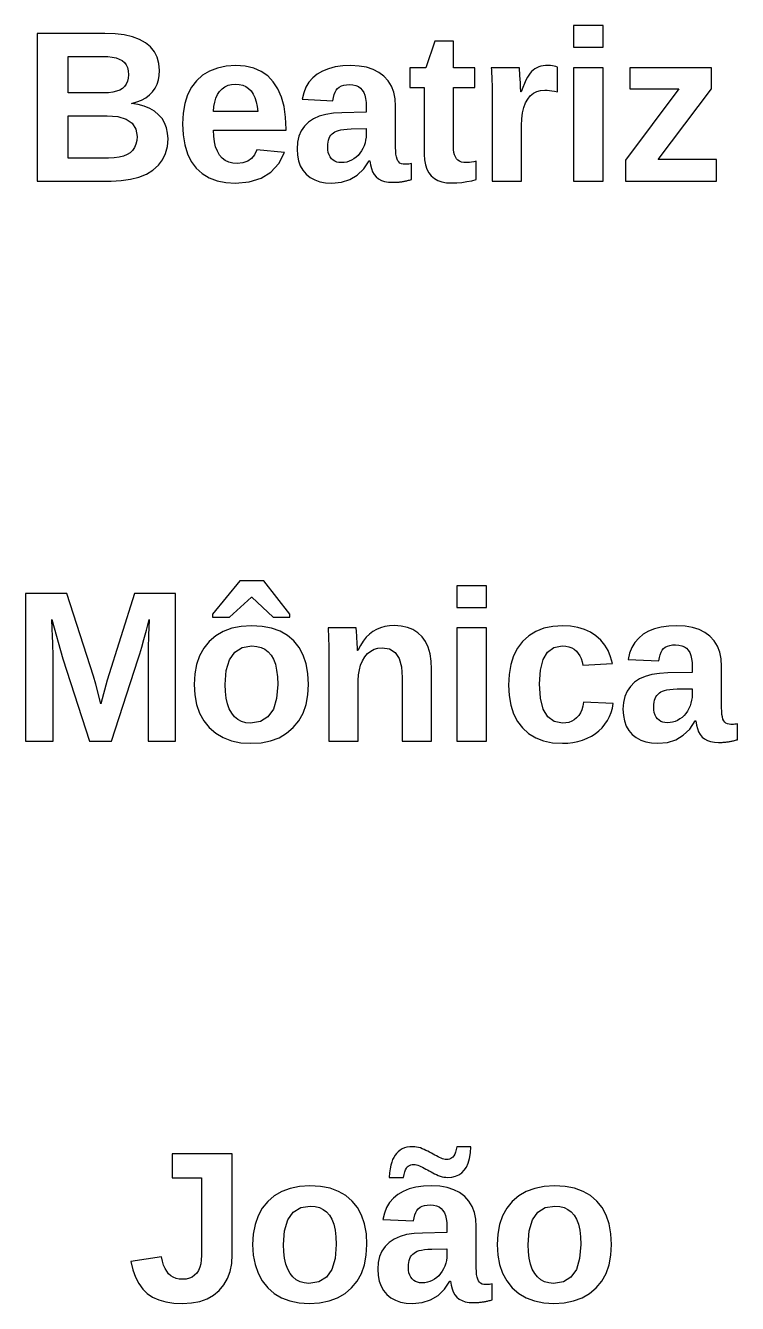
# Model space of a CAD drawing. Header units: metres. Extents: x 18 to 589, y 31 to 387.
# Drawn here: x 100.1 to 136.9, y 117.6 to 183.7 of the extents above; entities that cross this region are included whole.
import ezdxf

# ---------------------------------------------------------------- set-up
doc = ezdxf.new("R2010")
doc.units = ezdxf.units.M

msp = doc.modelspace()

# ---------------------------------------------------------------- linework, layer by layer
for p, q in [((104.152, 183.322), (100.653, 183.322)), ((100.653, 183.322), (100.653, 175.678)), ((104.684, 183.302), (104.152, 183.322)), ((105.162, 183.244), (104.684, 183.302)), ((129.951, 183.729), (128.426, 183.729)), ((128.426, 183.729), (128.426, 182.606)), ((129.951, 182.606), (129.951, 183.729)), ((105.586, 183.147), (105.162, 183.244)), ((105.955, 183.011), (105.586, 183.147)), ((106.27, 182.836), (105.955, 183.011)), ((106.529, 182.623), (106.27, 182.836)), ((106.73, 182.374), (106.529, 182.623)), ((121.247, 182.926), (120.769, 181.548)), ((122.202, 182.926), (121.247, 182.926)), ((122.202, 181.548), (122.202, 182.926)), ((128.426, 182.606), (129.951, 182.606)), ((102.253, 180.24), (102.253, 182.134)), ((102.253, 182.134), (104.076, 182.134)), ((104.076, 182.134), (104.321, 182.125)), ((104.321, 182.125), (104.541, 182.099)), ((104.541, 182.099), (104.736, 182.056)), ((104.736, 182.056), (104.906, 181.995)), ((104.906, 181.995), (105.049, 181.917)), ((106.874, 182.087), (106.73, 182.374)), ((106.96, 181.763), (106.874, 182.087)), ((105.049, 181.917), (105.168, 181.818)), ((105.168, 181.818), (105.26, 181.695)), ((105.26, 181.695), (105.325, 181.549)), ((105.325, 181.549), (105.365, 181.379)), ((105.365, 181.379), (105.378, 181.184)), ((106.989, 181.401), (106.96, 181.763)), ((106.975, 181.149), (106.989, 181.401)), ((109.574, 181.375), (109.214, 181.156)), ((109.983, 181.531), (109.574, 181.375)), ((110.441, 181.625), (109.983, 181.531)), ((110.946, 181.656), (110.441, 181.625)), ((111.428, 181.623), (110.946, 181.656)), ((111.862, 181.522), (111.428, 181.623)), ((112.248, 181.355), (111.862, 181.522)), ((112.587, 181.12), (112.248, 181.355)), ((115.429, 181.373), (115.155, 181.214)), ((115.739, 181.497), (115.429, 181.373)), ((116.087, 181.586), (115.739, 181.497)), ((116.472, 181.639), (116.087, 181.586)), ((116.894, 181.656), (116.472, 181.639)), ((117.318, 181.634), (116.894, 181.656)), ((117.702, 181.569), (117.318, 181.634)), ((118.045, 181.459), (117.702, 181.569)), ((118.347, 181.306), (118.045, 181.459)), ((118.608, 181.108), (118.347, 181.306)), ((120.769, 181.548), (119.95, 181.548)), ((119.95, 181.548), (119.95, 180.517)), ((123.314, 181.548), (122.202, 181.548)), ((123.314, 180.517), (123.314, 181.548)), ((125.614, 181.548), (124.16, 181.548)), ((124.16, 181.548), (124.167, 181.445)), ((124.167, 181.445), (124.173, 181.336)), ((124.173, 181.336), (124.179, 181.222)), ((125.621, 181.493), (125.614, 181.548)), ((125.629, 181.406), (125.621, 181.493)), ((125.638, 181.287), (125.629, 181.406)), ((125.647, 181.136), (125.638, 181.287)), ((126.252, 181.346), (126.175, 181.261)), ((126.334, 181.421), (126.252, 181.346)), ((126.422, 181.486), (126.334, 181.421)), ((126.515, 181.54), (126.422, 181.486)), ((126.615, 181.584), (126.515, 181.54)), ((126.725, 181.618), (126.615, 181.584)), ((126.844, 181.642), (126.725, 181.618)), ((126.973, 181.657), (126.844, 181.642)), ((127.112, 181.662), (126.973, 181.657)), ((127.224, 181.658), (127.112, 181.662)), ((127.328, 181.649), (127.224, 181.658)), ((127.422, 181.632), (127.328, 181.649)), ((127.507, 181.61), (127.422, 181.632)), ((127.583, 181.58), (127.507, 181.61)), ((127.583, 180.306), (127.583, 181.58)), ((129.951, 181.548), (128.426, 181.548)), ((128.426, 181.548), (128.426, 175.678)), ((129.951, 175.678), (129.951, 181.548)), ((135.553, 181.548), (131.333, 181.548)), ((131.333, 181.548), (131.333, 180.447)), ((135.553, 180.457), (135.553, 181.548)), ((105.267, 180.703), (105.182, 180.58)), ((105.329, 180.845), (105.267, 180.703)), ((105.365, 181.005), (105.329, 180.845)), ((105.378, 181.184), (105.365, 181.005)), ((106.758, 180.49), (106.859, 180.693)), ((106.859, 180.693), (106.931, 180.913)), ((106.931, 180.913), (106.975, 181.149)), ((108.901, 180.875), (108.641, 180.536)), ((109.214, 181.156), (108.901, 180.875)), ((110.369, 180.561), (110.534, 180.636)), ((110.534, 180.636), (110.719, 180.681)), ((110.719, 180.681), (110.924, 180.696)), ((110.924, 180.696), (111.118, 180.682)), ((111.118, 180.682), (111.295, 180.639)), ((111.295, 180.639), (111.456, 180.568)), ((112.877, 180.818), (112.587, 181.12)), ((113.118, 180.452), (112.877, 180.818)), ((114.724, 180.794), (114.567, 180.534)), ((114.92, 181.021), (114.724, 180.794)), ((115.155, 181.214), (114.92, 181.021)), ((116.402, 180.6), (116.526, 180.638)), ((116.526, 180.638), (116.669, 180.661)), ((116.669, 180.661), (116.829, 180.669)), ((116.829, 180.669), (117.001, 180.658)), ((117.001, 180.658), (117.153, 180.624)), ((117.153, 180.624), (117.284, 180.568)), ((118.825, 180.871), (118.608, 181.108)), ((118.994, 180.596), (118.825, 180.871)), ((124.179, 181.222), (124.185, 181.102)), ((124.185, 181.102), (124.19, 180.976)), ((124.19, 180.976), (124.195, 180.84)), ((124.195, 180.84), (124.199, 180.692)), ((124.199, 180.692), (124.202, 180.531)), ((125.658, 180.954), (125.647, 181.136)), ((125.667, 180.769), (125.658, 180.954)), ((125.675, 180.61), (125.667, 180.769)), ((125.877, 180.731), (125.793, 180.527)), ((125.956, 180.905), (125.877, 180.731)), ((126.031, 181.05), (125.956, 180.905)), ((126.102, 181.165), (126.031, 181.05)), ((126.175, 181.261), (126.102, 181.165)), ((104.087, 180.24), (102.253, 180.24)), ((104.343, 180.25), (104.087, 180.24)), ((104.57, 180.278), (104.343, 180.25)), ((104.767, 180.325), (104.57, 180.278)), ((104.934, 180.391), (104.767, 180.325)), ((105.071, 180.476), (104.934, 180.391)), ((105.182, 180.58), (105.071, 180.476)), ((106.06, 179.87), (106.279, 179.991)), ((106.279, 179.991), (106.469, 180.135)), ((106.469, 180.135), (106.628, 180.303)), ((106.628, 180.303), (106.758, 180.49)), ((108.439, 180.143), (108.295, 179.696)), ((108.641, 180.536), (108.439, 180.143)), ((109.847, 179.765), (109.909, 179.975)), ((109.909, 179.975), (109.992, 180.16)), ((109.992, 180.16), (110.097, 180.322)), ((110.097, 180.322), (110.223, 180.457)), ((110.223, 180.457), (110.369, 180.561)), ((111.456, 180.568), (111.6, 180.469)), ((111.6, 180.469), (111.727, 180.341)), ((111.727, 180.341), (111.836, 180.184)), ((111.836, 180.184), (111.925, 180)), ((111.925, 180), (111.994, 179.786)), ((113.305, 180.023), (113.118, 180.452)), ((113.438, 179.532), (113.305, 180.023)), ((114.45, 180.241), (114.371, 179.915)), ((114.567, 180.534), (114.45, 180.241)), ((115.961, 179.839), (115.986, 180.007)), ((115.986, 180.007), (116.024, 180.154)), ((116.024, 180.154), (116.073, 180.282)), ((116.073, 180.282), (116.134, 180.389)), ((116.134, 180.389), (116.208, 180.476)), ((116.208, 180.476), (116.296, 180.546)), ((116.296, 180.546), (116.402, 180.6)), ((117.284, 180.568), (117.395, 180.49)), ((117.395, 180.49), (117.485, 180.39)), ((117.485, 180.39), (117.558, 180.266)), ((117.558, 180.266), (117.614, 180.119)), ((117.614, 180.119), (117.654, 179.948)), ((119.114, 180.285), (118.994, 180.596)), ((119.186, 179.937), (119.114, 180.285)), ((119.95, 180.517), (120.693, 180.517)), ((120.693, 180.517), (120.693, 177.056)), ((122.202, 177.468), (122.202, 180.517)), ((122.202, 180.517), (123.314, 180.517)), ((124.202, 180.531), (124.203, 180.357)), ((124.203, 180.357), (124.204, 180.17)), ((124.204, 180.17), (124.204, 175.678)), ((125.68, 180.478), (125.675, 180.61)), ((125.684, 180.373), (125.68, 180.478)), ((125.685, 180.295), (125.684, 180.373)), ((125.706, 180.295), (125.685, 180.295)), ((125.793, 180.527), (125.706, 180.295)), ((126.046, 179.926), (126.183, 180.092)), ((126.183, 180.092), (126.34, 180.221)), ((126.34, 180.221), (126.517, 180.313)), ((126.517, 180.313), (126.715, 180.368)), ((126.715, 180.368), (126.932, 180.387)), ((126.932, 180.387), (127.049, 180.384)), ((127.049, 180.384), (127.172, 180.374)), ((127.172, 180.374), (127.302, 180.358)), ((127.302, 180.358), (127.439, 180.335)), ((127.439, 180.335), (127.583, 180.306)), ((133.871, 180.447), (131.11, 176.758)), ((131.333, 180.447), (133.871, 180.447)), ((132.808, 176.79), (135.553, 180.457)), ((105.53, 179.698), (105.81, 179.772)), ((105.883, 179.64), (105.53, 179.698)), ((105.81, 179.772), (106.06, 179.87)), ((106.201, 179.553), (105.883, 179.64)), ((106.484, 179.436), (106.201, 179.553)), ((106.731, 179.29), (106.484, 179.436)), ((108.295, 179.696), (108.208, 179.195)), ((109.791, 179.275), (109.808, 179.532)), ((109.808, 179.532), (109.847, 179.765)), ((111.994, 179.786), (112.042, 179.545)), ((112.042, 179.545), (112.069, 179.275)), ((113.518, 178.979), (113.438, 179.532)), ((114.371, 179.915), (115.961, 179.839)), ((117.654, 179.948), (117.678, 179.753)), ((117.678, 179.753), (117.686, 179.535)), ((117.686, 179.535), (117.686, 179.237)), ((119.21, 179.551), (119.186, 179.937)), ((119.21, 177.414), (119.21, 179.551)), ((125.779, 179.212), (125.842, 179.486)), ((125.842, 179.486), (125.931, 179.723)), ((125.931, 179.723), (126.046, 179.926)), ((102.253, 176.866), (102.253, 179.058)), ((102.253, 179.058), (104.282, 179.058)), ((104.282, 179.058), (104.837, 179.015)), ((104.837, 179.015), (105.268, 178.886)), ((105.268, 178.886), (105.576, 178.671)), ((105.576, 178.671), (105.761, 178.37)), ((106.943, 179.115), (106.731, 179.29)), ((107.118, 178.913), (106.943, 179.115)), ((107.254, 178.686), (107.118, 178.913)), ((107.351, 178.435), (107.254, 178.686)), ((108.208, 179.195), (108.179, 178.64)), ((108.179, 178.64), (108.208, 178.068)), ((112.069, 179.275), (109.791, 179.275)), ((113.545, 178.363), (113.518, 178.979)), ((114.699, 178.727), (114.486, 178.518)), ((114.958, 178.899), (114.699, 178.727)), ((115.26, 179.034), (114.958, 178.899)), ((115.605, 179.132), (115.26, 179.034)), ((115.992, 179.192), (115.605, 179.132)), ((116.422, 179.215), (115.992, 179.192)), ((117.686, 179.237), (116.422, 179.215)), ((125.728, 178.559), (125.741, 178.903)), ((125.741, 178.903), (125.779, 179.212)), ((105.761, 178.37), (105.823, 177.984)), ((105.823, 177.984), (105.808, 177.771)), ((107.409, 178.159), (107.351, 178.435)), ((107.428, 177.859), (107.409, 178.159)), ((108.208, 178.068), (108.293, 177.553)), ((109.792, 177.994), (109.78, 178.32)), ((109.78, 178.32), (113.545, 178.32)), ((109.831, 177.702), (109.792, 177.994)), ((113.545, 178.32), (113.545, 178.363)), ((114.201, 177.998), (114.129, 177.685)), ((114.319, 178.275), (114.201, 177.998)), ((114.486, 178.518), (114.319, 178.275)), ((115.77, 177.895), (115.812, 177.978)), ((115.812, 177.978), (115.863, 178.052)), ((115.863, 178.052), (115.922, 178.118)), ((115.922, 178.118), (115.99, 178.176)), ((115.99, 178.176), (116.066, 178.226)), ((116.066, 178.226), (116.151, 178.268)), ((116.151, 178.268), (116.252, 178.303)), ((116.252, 178.303), (116.378, 178.333)), ((116.378, 178.333), (116.529, 178.356)), ((116.529, 178.356), (116.704, 178.373)), ((116.704, 178.373), (116.905, 178.385)), ((116.905, 178.385), (117.686, 178.396)), ((117.686, 178.098), (117.679, 177.945)), ((117.686, 178.396), (117.686, 178.098)), ((125.728, 175.678), (125.728, 178.559)), ((105.695, 177.414), (105.595, 177.268)), ((105.766, 177.581), (105.695, 177.414)), ((105.808, 177.771), (105.766, 177.581)), ((107.303, 177.101), (107.397, 177.461)), ((107.397, 177.461), (107.428, 177.859)), ((108.293, 177.553), (108.435, 177.096)), ((109.894, 177.443), (109.831, 177.702)), ((109.983, 177.218), (109.894, 177.443)), ((114.129, 177.685), (114.105, 177.338)), ((114.105, 177.338), (114.125, 177.017)), ((115.695, 177.457), (115.7, 177.582)), ((115.703, 177.299), (115.695, 177.457)), ((115.7, 177.582), (115.714, 177.697)), ((115.714, 177.697), (115.737, 177.801)), ((115.737, 177.801), (115.77, 177.895)), ((117.518, 177.368), (117.445, 177.236)), ((117.578, 177.507), (117.518, 177.368)), ((117.625, 177.65), (117.578, 177.507)), ((117.659, 177.796), (117.625, 177.65)), ((117.679, 177.945), (117.659, 177.796)), ((119.215, 177.229), (119.21, 177.414)), ((122.208, 177.306), (122.202, 177.468)), ((104.342, 176.866), (102.253, 176.866)), ((104.633, 176.877), (104.342, 176.866)), ((104.891, 176.911), (104.633, 176.877)), ((105.117, 176.967), (104.891, 176.911)), ((105.309, 177.045), (105.117, 176.967)), ((105.467, 177.145), (105.309, 177.045)), ((105.595, 177.268), (105.467, 177.145)), ((106.928, 176.494), (107.147, 176.779)), ((107.147, 176.779), (107.303, 177.101)), ((108.435, 177.096), (108.634, 176.696)), ((108.634, 176.696), (108.89, 176.353)), ((110.097, 177.026), (109.983, 177.218)), ((110.235, 176.869), (110.097, 177.026)), ((110.394, 176.747), (110.235, 176.869)), ((110.575, 176.659), (110.394, 176.747)), ((110.777, 176.607), (110.575, 176.659)), ((111.552, 176.701), (111.3, 176.617)), ((111.756, 176.841), (111.552, 176.701)), ((111.912, 177.037), (111.756, 176.841)), ((112.02, 177.289), (111.912, 177.037)), ((113.458, 177.164), (112.02, 177.289)), ((113.157, 176.59), (113.458, 177.164)), ((114.125, 177.017), (114.182, 176.726)), ((114.182, 176.726), (114.277, 176.465)), ((115.726, 177.158), (115.703, 177.299)), ((115.764, 177.033), (115.726, 177.158)), ((115.818, 176.926), (115.764, 177.033)), ((115.888, 176.836), (115.818, 176.926)), ((115.97, 176.763), (115.888, 176.836)), ((116.062, 176.706), (115.97, 176.763)), ((116.165, 176.665), (116.062, 176.706)), ((116.277, 176.641), (116.165, 176.665)), ((116.677, 176.664), (116.541, 176.641)), ((116.807, 176.703), (116.677, 176.664)), ((116.933, 176.758), (116.807, 176.703)), ((117.054, 176.828), (116.933, 176.758)), ((117.167, 176.912), (117.054, 176.828)), ((117.27, 177.008), (117.167, 176.912)), ((117.363, 177.116), (117.27, 177.008)), ((117.445, 177.236), (117.363, 177.116)), ((117.561, 176.309), (117.843, 176.725)), ((117.843, 176.725), (117.876, 176.725)), ((117.876, 176.725), (117.906, 176.516)), ((119.228, 177.068), (119.215, 177.229)), ((119.25, 176.932), (119.228, 177.068)), ((119.282, 176.82), (119.25, 176.932)), ((119.322, 176.733), (119.282, 176.82)), ((119.372, 176.666), (119.322, 176.733)), ((119.434, 176.613), (119.372, 176.666)), ((120.693, 177.056), (120.708, 176.774)), ((120.708, 176.774), (120.752, 176.522)), ((122.228, 177.161), (122.208, 177.306)), ((122.26, 177.035), (122.228, 177.161)), ((122.306, 176.927), (122.26, 177.035)), ((122.364, 176.836), (122.306, 176.927)), ((122.437, 176.763), (122.364, 176.836)), ((122.523, 176.706), (122.437, 176.763)), ((122.624, 176.665), (122.523, 176.706)), ((122.739, 176.641), (122.624, 176.665)), ((123.036, 176.645), (122.947, 176.636)), ((123.138, 176.66), (123.036, 176.645)), ((123.253, 176.681), (123.138, 176.66)), ((123.379, 176.709), (123.253, 176.681)), ((123.379, 175.765), (123.379, 176.709)), ((131.11, 176.758), (131.11, 175.678)), ((135.819, 176.79), (132.808, 176.79)), ((135.819, 175.678), (135.819, 176.79)), ((105.925, 175.883), (106.31, 176.043)), ((106.31, 176.043), (106.647, 176.248)), ((106.647, 176.248), (106.928, 176.494)), ((108.89, 176.353), (109.199, 176.071)), ((109.199, 176.071), (109.557, 175.852)), ((111, 176.589), (110.777, 176.607)), ((111.3, 176.617), (111, 176.589)), ((112.246, 175.825), (112.753, 176.144)), ((112.753, 176.144), (113.157, 176.59)), ((114.277, 176.465), (114.411, 176.234)), ((114.411, 176.234), (114.583, 176.033)), ((114.583, 176.033), (114.789, 175.866)), ((116.4, 176.633), (116.277, 176.641)), ((116.541, 176.641), (116.4, 176.633)), ((116.841, 175.754), (117.227, 175.985)), ((117.227, 175.985), (117.561, 176.309)), ((117.906, 176.516), (117.954, 176.329)), ((117.954, 176.329), (118.02, 176.163)), ((118.02, 176.163), (118.103, 176.018)), ((118.103, 176.018), (118.204, 175.895)), ((119.509, 176.576), (119.434, 176.613)), ((119.595, 176.553), (119.509, 176.576)), ((119.693, 176.546), (119.595, 176.553)), ((119.762, 176.547), (119.693, 176.546)), ((119.83, 176.551), (119.762, 176.547)), ((119.898, 176.558), (119.83, 176.551)), ((119.964, 176.567), (119.898, 176.558)), ((120.03, 176.579), (119.964, 176.567)), ((120.03, 175.754), (120.03, 176.579)), ((120.752, 176.522), (120.824, 176.3)), ((120.824, 176.3), (120.926, 176.108)), ((120.926, 176.108), (121.057, 175.946)), ((122.869, 176.633), (122.739, 176.641)), ((122.947, 176.636), (122.869, 176.633)), ((100.653, 175.678), (104.477, 175.678)), ((104.477, 175.678), (105.008, 175.701)), ((105.008, 175.701), (105.491, 175.769)), ((105.491, 175.769), (105.925, 175.883)), ((109.557, 175.852), (109.964, 175.695)), ((109.964, 175.695), (110.419, 175.601)), ((110.419, 175.601), (110.924, 175.57)), ((110.924, 175.57), (111.637, 175.633)), ((111.637, 175.633), (112.246, 175.825)), ((114.789, 175.866), (115.025, 175.736)), ((115.025, 175.736), (115.29, 175.644)), ((115.29, 175.644), (115.586, 175.588)), ((115.586, 175.588), (115.912, 175.57)), ((115.912, 175.57), (116.402, 175.616)), ((116.402, 175.616), (116.841, 175.754)), ((118.204, 175.895), (118.326, 175.793)), ((118.326, 175.793), (118.471, 175.714)), ((118.471, 175.714), (118.641, 175.658)), ((118.641, 175.658), (118.835, 175.624)), ((118.835, 175.624), (119.053, 175.613)), ((119.053, 175.613), (119.117, 175.613)), ((119.117, 175.613), (119.177, 175.615)), ((119.177, 175.615), (119.234, 175.617)), ((119.234, 175.617), (119.287, 175.62)), ((119.287, 175.62), (119.338, 175.624)), ((119.338, 175.624), (119.386, 175.628)), ((119.386, 175.628), (119.433, 175.633)), ((119.433, 175.633), (119.479, 175.639)), ((119.479, 175.639), (119.524, 175.645)), ((119.524, 175.645), (119.568, 175.651)), ((119.568, 175.651), (119.612, 175.658)), ((119.612, 175.658), (119.655, 175.666)), ((119.655, 175.666), (119.699, 175.674)), ((119.699, 175.674), (119.742, 175.684)), ((119.742, 175.684), (119.785, 175.694)), ((119.785, 175.694), (119.83, 175.705)), ((119.83, 175.705), (119.877, 175.717)), ((119.877, 175.717), (119.925, 175.729)), ((119.925, 175.729), (119.976, 175.741)), ((119.976, 175.741), (120.03, 175.754)), ((121.057, 175.946), (121.215, 175.815)), ((121.215, 175.815), (121.397, 175.712)), ((121.397, 175.712), (121.604, 175.639)), ((121.604, 175.639), (121.836, 175.595)), ((121.836, 175.595), (122.093, 175.58)), ((122.093, 175.58), (122.375, 175.588)), ((122.375, 175.588), (122.645, 175.61)), ((122.645, 175.61), (122.902, 175.647)), ((122.902, 175.647), (123.147, 175.698)), ((123.147, 175.698), (123.379, 175.765)), ((124.204, 175.678), (125.728, 175.678)), ((128.426, 175.678), (129.951, 175.678)), ((131.11, 175.678), (135.819, 175.678)), ((111.138, 154.973), (109.738, 153.248)), ((112.38, 154.973), (111.138, 154.973)), ((113.736, 153.248), (112.38, 154.973)), ((102.197, 154.322), (100.054, 154.322)), ((100.054, 154.322), (100.054, 146.678)), ((103.564, 150.047), (102.197, 154.322)), ((105.69, 154.322), (104.285, 149.835)), ((107.822, 154.322), (105.69, 154.322)), ((107.822, 146.678), (107.822, 154.322)), ((123.906, 154.729), (122.381, 154.729)), ((122.381, 154.729), (122.381, 153.606)), ((123.906, 153.606), (123.906, 154.729)), ((110.606, 153.096), (111.751, 154.137)), ((111.751, 154.137), (111.773, 154.137)), ((111.773, 154.137), (112.874, 153.096)), ((122.381, 153.606), (123.906, 153.606)), ((101.434, 152.507), (101.41, 152.976)), ((101.41, 152.976), (101.991, 150.942)), ((106.309, 152.428), (106.455, 152.976)), ((106.455, 152.976), (106.438, 152.54)), ((109.738, 153.248), (109.738, 153.096)), ((109.738, 153.096), (110.606, 153.096)), ((112.874, 153.096), (113.736, 153.096)), ((113.736, 153.096), (113.736, 153.248)), ((101.452, 152.106), (101.434, 152.507)), ((106.179, 151.95), (106.309, 152.428)), ((106.424, 152.187), (106.413, 151.917)), ((106.438, 152.54), (106.424, 152.187)), ((110.289, 152.364), (109.902, 152.137)), ((110.727, 152.527), (110.289, 152.364)), ((111.214, 152.624), (110.727, 152.527)), ((111.751, 152.656), (111.214, 152.624)), ((112.299, 152.625), (111.751, 152.656)), ((112.792, 152.531), (112.299, 152.625)), ((113.231, 152.374), (112.792, 152.531)), ((113.615, 152.155), (113.231, 152.374)), ((117.164, 152.548), (115.71, 152.548)), ((115.71, 152.548), (115.716, 152.45)), ((115.716, 152.45), (115.722, 152.347)), ((115.722, 152.347), (115.728, 152.239)), ((115.728, 152.239), (115.734, 152.126)), ((117.171, 152.493), (117.164, 152.548)), ((117.178, 152.41), (117.171, 152.493)), ((117.187, 152.3), (117.178, 152.41)), ((117.197, 152.162), (117.187, 152.3)), ((117.851, 152.222), (117.684, 152.056)), ((118.032, 152.358), (117.851, 152.222)), ((118.225, 152.467), (118.032, 152.358)), ((118.434, 152.552), (118.225, 152.467)), ((118.656, 152.613), (118.434, 152.552)), ((118.893, 152.65), (118.656, 152.613)), ((119.144, 152.662), (118.893, 152.65)), ((119.5, 152.639), (119.144, 152.662)), ((119.821, 152.57), (119.5, 152.639)), ((120.107, 152.455), (119.821, 152.57)), ((120.359, 152.294), (120.107, 152.455)), ((120.576, 152.087), (120.359, 152.294)), ((123.906, 152.548), (122.381, 152.548)), ((122.381, 152.548), (122.381, 146.678)), ((123.906, 146.678), (123.906, 152.548)), ((126.47, 152.364), (126.104, 152.137)), ((126.886, 152.527), (126.47, 152.364)), ((127.351, 152.624), (126.886, 152.527)), ((127.864, 152.656), (127.351, 152.624)), ((128.264, 152.635), (127.864, 152.656)), ((128.636, 152.573), (128.264, 152.635)), ((128.979, 152.469), (128.636, 152.573)), ((129.293, 152.323), (128.979, 152.469)), ((129.579, 152.136), (129.293, 152.323)), ((132.03, 152.214), (131.795, 152.021)), ((132.303, 152.373), (132.03, 152.214)), ((132.614, 152.497), (132.303, 152.373)), ((132.962, 152.586), (132.614, 152.497)), ((133.347, 152.639), (132.962, 152.586)), ((133.769, 152.656), (133.347, 152.639)), ((134.193, 152.634), (133.769, 152.656)), ((134.577, 152.569), (134.193, 152.634)), ((134.92, 152.459), (134.577, 152.569)), ((135.222, 152.306), (134.92, 152.459)), ((135.483, 152.108), (135.222, 152.306)), ((101.465, 151.773), (101.452, 152.106)), ((101.473, 151.508), (101.465, 151.773)), ((101.475, 151.311), (101.473, 151.508)), ((105.968, 151.207), (106.065, 151.544)), ((106.065, 151.544), (106.179, 151.95)), ((106.403, 151.563), (106.402, 151.5)), ((106.404, 151.626), (106.403, 151.563)), ((106.407, 151.73), (106.404, 151.626)), ((106.413, 151.917), (106.407, 151.73)), ((109.565, 151.845), (109.283, 151.497)), ((109.902, 152.137), (109.565, 151.845)), ((110.884, 151.291), (111.273, 151.53)), ((111.273, 151.53), (111.773, 151.609)), ((111.773, 151.609), (112.021, 151.59)), ((112.021, 151.59), (112.244, 151.534)), ((112.244, 151.534), (112.442, 151.439)), ((113.945, 151.872), (113.615, 152.155)), ((114.218, 151.531), (113.945, 151.872)), ((114.43, 151.135), (114.218, 151.531)), ((115.734, 152.126), (115.74, 152.008)), ((115.74, 152.008), (115.744, 151.881)), ((115.744, 151.881), (115.748, 151.74)), ((115.748, 151.74), (115.751, 151.585)), ((115.751, 151.585), (115.753, 151.417)), ((117.207, 151.997), (117.197, 152.162)), ((117.217, 151.829), (117.207, 151.997)), ((117.224, 151.684), (117.217, 151.829)), ((117.23, 151.561), (117.224, 151.684)), ((117.233, 151.46), (117.23, 151.561)), ((117.386, 151.636), (117.256, 151.381)), ((117.528, 151.861), (117.386, 151.636)), ((117.684, 152.056), (117.528, 151.861)), ((118.296, 151.498), (118.509, 151.517)), ((118.509, 151.517), (118.886, 151.455)), ((120.756, 151.835), (120.576, 152.087)), ((120.895, 151.542), (120.756, 151.835)), ((120.995, 151.205), (120.895, 151.542)), ((125.786, 151.845), (125.523, 151.495)), ((126.104, 152.137), (125.786, 151.845)), ((127.078, 151.294), (127.408, 151.531)), ((127.408, 151.531), (127.832, 151.609)), ((127.832, 151.609), (128.014, 151.599)), ((128.014, 151.599), (128.179, 151.566)), ((128.179, 151.566), (128.327, 151.513)), ((128.327, 151.513), (128.457, 151.437)), ((129.83, 151.911), (129.579, 152.136)), ((130.04, 151.656), (129.83, 151.911)), ((130.211, 151.368), (130.04, 151.656)), ((131.442, 151.534), (131.324, 151.241)), ((131.599, 151.794), (131.442, 151.534)), ((131.795, 152.021), (131.599, 151.794)), ((133.082, 151.476), (133.171, 151.546)), ((133.171, 151.546), (133.277, 151.6)), ((133.277, 151.6), (133.401, 151.638)), ((133.401, 151.638), (133.543, 151.661)), ((133.543, 151.661), (133.704, 151.669)), ((133.704, 151.669), (133.876, 151.658)), ((133.876, 151.658), (134.027, 151.624)), ((134.027, 151.624), (134.159, 151.568)), ((134.159, 151.568), (134.27, 151.49)), ((135.7, 151.871), (135.483, 152.108)), ((135.868, 151.596), (135.7, 151.871)), ((135.989, 151.285), (135.868, 151.596)), ((101.475, 146.678), (101.475, 151.311)), ((101.991, 150.942), (103.369, 146.678)), ((104.508, 146.678), (105.886, 150.942)), ((105.886, 150.942), (105.968, 151.207)), ((106.402, 151.437), (106.401, 151.374)), ((106.401, 151.374), (106.401, 151.311)), ((106.401, 151.311), (106.401, 146.678)), ((106.402, 151.5), (106.402, 151.437)), ((109.065, 151.1), (108.908, 150.654)), ((109.283, 151.497), (109.065, 151.1)), ((110.439, 150.335), (110.606, 150.893)), ((110.606, 150.893), (110.884, 151.291)), ((112.442, 151.439), (112.616, 151.307)), ((112.616, 151.307), (112.765, 151.137)), ((112.765, 151.137), (112.888, 150.926)), ((112.888, 150.926), (112.984, 150.668)), ((114.581, 150.685), (114.43, 151.135)), ((115.753, 151.417), (115.753, 151.235)), ((115.753, 151.235), (115.753, 146.678)), ((117.234, 151.381), (117.233, 151.46)), ((117.256, 151.381), (117.234, 151.381)), ((117.495, 150.842), (117.617, 151.042)), ((117.617, 151.042), (117.761, 151.213)), ((117.761, 151.213), (117.922, 151.346)), ((117.922, 151.346), (118.101, 151.441)), ((118.101, 151.441), (118.296, 151.498)), ((118.886, 151.455), (119.179, 151.27)), ((119.179, 151.27), (119.389, 150.96)), ((119.389, 150.96), (119.514, 150.528)), ((121.055, 150.826), (120.995, 151.205)), ((125.318, 151.094), (125.171, 150.641)), ((125.523, 151.495), (125.318, 151.094)), ((126.702, 150.349), (126.843, 150.9)), ((126.843, 150.9), (127.078, 151.294)), ((128.457, 151.437), (128.57, 151.341)), ((128.57, 151.341), (128.666, 151.226)), ((128.666, 151.226), (128.747, 151.097)), ((128.747, 151.097), (128.812, 150.953)), ((128.812, 150.953), (128.861, 150.795)), ((130.341, 151.049), (130.211, 151.368)), ((130.43, 150.698), (130.341, 151.049)), ((131.324, 151.241), (131.246, 150.915)), ((131.246, 150.915), (132.836, 150.839)), ((132.836, 150.839), (132.861, 151.007)), ((132.861, 151.007), (132.899, 151.154)), ((132.899, 151.154), (132.948, 151.282)), ((132.948, 151.282), (133.009, 151.389)), ((133.009, 151.389), (133.082, 151.476)), ((134.27, 151.49), (134.36, 151.39)), ((134.36, 151.39), (134.432, 151.266)), ((134.432, 151.266), (134.488, 151.119)), ((134.488, 151.119), (134.529, 150.948)), ((134.529, 150.948), (134.553, 150.753)), ((136.061, 150.937), (135.989, 151.285)), ((136.085, 150.551), (136.061, 150.937)), ((108.908, 150.654), (108.815, 150.16)), ((110.384, 149.618), (110.439, 150.335)), ((112.984, 150.668), (113.052, 150.364)), ((113.052, 150.364), (113.093, 150.014)), ((114.672, 150.179), (114.581, 150.685)), ((117.291, 150.111), (117.332, 150.376)), ((117.332, 150.376), (117.4, 150.62)), ((117.4, 150.62), (117.495, 150.842)), ((119.514, 150.528), (119.556, 149.971)), ((121.075, 150.405), (121.055, 150.826)), ((121.075, 146.678), (121.075, 150.405)), ((125.171, 150.641), (125.083, 150.136)), ((126.655, 149.64), (126.702, 150.349)), ((128.861, 150.795), (128.895, 150.622)), ((128.895, 150.622), (130.43, 150.698)), ((132.867, 150.192), (132.48, 150.132)), ((133.297, 150.215), (132.867, 150.192)), ((134.561, 150.237), (133.297, 150.215)), ((134.553, 150.753), (134.561, 150.535)), ((134.561, 150.535), (134.561, 150.237)), ((136.085, 148.414), (136.085, 150.551)), ((103.683, 149.635), (103.564, 150.047)), ((103.944, 148.609), (103.683, 149.635)), ((104.285, 149.835), (103.944, 148.609)), ((108.815, 150.16), (108.783, 149.618)), ((108.783, 149.618), (108.815, 149.074)), ((110.397, 149.244), (110.384, 149.618)), ((113.107, 149.618), (113.051, 148.896)), ((113.093, 150.014), (113.107, 149.618)), ((114.67, 149.072), (114.702, 149.618)), ((114.702, 149.618), (114.672, 150.179)), ((117.278, 149.824), (117.291, 150.111)), ((117.278, 146.678), (117.278, 149.824)), ((119.556, 149.971), (119.556, 146.678)), ((125.083, 150.136), (125.054, 149.58)), ((125.054, 149.58), (125.083, 149.037)), ((126.702, 148.91), (126.655, 149.64)), ((131.574, 149.727), (131.36, 149.518)), ((131.833, 149.899), (131.574, 149.727)), ((132.135, 150.034), (131.833, 149.899)), ((132.48, 150.132), (132.135, 150.034)), ((108.815, 149.074), (108.908, 148.578)), ((110.438, 148.908), (110.397, 149.244)), ((110.506, 148.609), (110.438, 148.908)), ((113.051, 148.896), (112.882, 148.334)), ((114.575, 148.575), (114.67, 149.072)), ((125.083, 149.037), (125.17, 148.544)), ((126.846, 148.342), (126.702, 148.91)), ((131.075, 148.998), (131.004, 148.685)), ((131.194, 149.275), (131.075, 148.998)), ((131.36, 149.518), (131.194, 149.275)), ((132.612, 148.801), (132.644, 148.895)), ((132.644, 148.895), (132.686, 148.978)), ((132.686, 148.978), (132.737, 149.052)), ((132.737, 149.052), (132.797, 149.118)), ((132.797, 149.118), (132.864, 149.176)), ((132.864, 149.176), (132.941, 149.226)), ((132.941, 149.226), (133.025, 149.268)), ((133.025, 149.268), (133.127, 149.303)), ((133.127, 149.303), (133.253, 149.333)), ((133.253, 149.333), (133.404, 149.356)), ((133.404, 149.356), (133.579, 149.373)), ((133.579, 149.373), (133.78, 149.385)), ((133.78, 149.385), (134.561, 149.396)), ((134.554, 148.945), (134.534, 148.796)), ((134.561, 149.098), (134.554, 148.945)), ((134.561, 149.396), (134.561, 149.098)), ((108.908, 148.578), (109.065, 148.131)), ((110.601, 148.348), (110.506, 148.609)), ((110.723, 148.124), (110.601, 148.348)), ((112.882, 148.334), (112.601, 147.932)), ((114.417, 148.128), (114.575, 148.575)), ((125.17, 148.544), (125.316, 148.1)), ((127.086, 147.936), (126.846, 148.342)), ((128.852, 148.31), (128.779, 148.147)), ((128.907, 148.495), (128.852, 148.31)), ((128.944, 148.702), (128.907, 148.495)), ((130.474, 148.631), (128.944, 148.702)), ((130.366, 148.17), (130.43, 148.395)), ((130.43, 148.395), (130.474, 148.631)), ((131.004, 148.685), (130.98, 148.338)), ((130.98, 148.338), (130.999, 148.017)), ((132.57, 148.457), (132.574, 148.582)), ((132.577, 148.299), (132.57, 148.457)), ((132.574, 148.582), (132.588, 148.697)), ((132.601, 148.158), (132.577, 148.299)), ((132.588, 148.697), (132.612, 148.801)), ((134.32, 148.236), (134.238, 148.116)), ((134.393, 148.368), (134.32, 148.236)), ((134.453, 148.507), (134.393, 148.368)), ((134.5, 148.65), (134.453, 148.507)), ((134.534, 148.796), (134.5, 148.65)), ((136.09, 148.229), (136.085, 148.414)), ((136.103, 148.068), (136.09, 148.229)), ((109.065, 148.131), (109.283, 147.733)), ((109.283, 147.733), (109.565, 147.383)), ((110.87, 147.939), (110.723, 148.124)), ((111.042, 147.796), (110.87, 147.939)), ((111.238, 147.693), (111.042, 147.796)), ((111.458, 147.632), (111.238, 147.693)), ((111.702, 147.611), (111.458, 147.632)), ((112.208, 147.691), (111.702, 147.611)), ((112.601, 147.932), (112.208, 147.691)), ((113.91, 147.381), (114.195, 147.73)), ((114.195, 147.73), (114.417, 148.128)), ((125.316, 148.1), (125.519, 147.707)), ((125.519, 147.707), (125.781, 147.364)), ((127.422, 147.692), (127.086, 147.936)), ((127.853, 147.611), (127.422, 147.692)), ((128.021, 147.622), (127.853, 147.611)), ((128.178, 147.655), (128.021, 147.622)), ((128.323, 147.71), (128.178, 147.655)), ((128.458, 147.786), (128.323, 147.71)), ((128.58, 147.885), (128.458, 147.786)), ((128.689, 148.005), (128.58, 147.885)), ((128.779, 148.147), (128.689, 148.005)), ((129.894, 147.377), (130.042, 147.557)), ((130.042, 147.557), (130.172, 147.751)), ((130.172, 147.751), (130.279, 147.955)), ((130.279, 147.955), (130.366, 148.17)), ((130.999, 148.017), (131.057, 147.726)), ((131.057, 147.726), (131.152, 147.465)), ((132.639, 148.033), (132.601, 148.158)), ((132.693, 147.926), (132.639, 148.033)), ((132.762, 147.836), (132.693, 147.926)), ((132.845, 147.763), (132.762, 147.836)), ((132.937, 147.706), (132.845, 147.763)), ((133.039, 147.665), (132.937, 147.706)), ((133.152, 147.641), (133.039, 147.665)), ((133.275, 147.633), (133.152, 147.641)), ((133.416, 147.641), (133.275, 147.633)), ((133.551, 147.664), (133.416, 147.641)), ((133.682, 147.703), (133.551, 147.664)), ((133.808, 147.758), (133.682, 147.703)), ((133.929, 147.828), (133.808, 147.758)), ((134.042, 147.912), (133.929, 147.828)), ((134.145, 148.008), (134.042, 147.912)), ((134.238, 148.116), (134.145, 148.008)), ((134.436, 147.309), (134.718, 147.725)), ((134.718, 147.725), (134.751, 147.725)), ((134.751, 147.725), (134.781, 147.516)), ((136.125, 147.932), (136.103, 148.068)), ((136.156, 147.82), (136.125, 147.932)), ((136.196, 147.733), (136.156, 147.82)), ((136.247, 147.666), (136.196, 147.733)), ((136.309, 147.613), (136.247, 147.666)), ((136.384, 147.576), (136.309, 147.613)), ((136.47, 147.553), (136.384, 147.576)), ((136.568, 147.546), (136.47, 147.553)), ((136.637, 147.547), (136.568, 147.546)), ((136.705, 147.551), (136.637, 147.547)), ((136.772, 147.558), (136.705, 147.551)), ((136.839, 147.567), (136.772, 147.558)), ((136.904, 147.579), (136.839, 147.567)), ((136.904, 146.754), (136.904, 147.579)), ((109.565, 147.383), (109.901, 147.09)), ((109.901, 147.09), (110.284, 146.862)), ((113.179, 146.861), (113.569, 147.089)), ((113.569, 147.089), (113.91, 147.381)), ((125.781, 147.364), (126.096, 147.078)), ((126.096, 147.078), (126.46, 146.856)), ((129.123, 146.827), (129.342, 146.939)), ((129.342, 146.939), (129.543, 147.068)), ((129.543, 147.068), (129.727, 147.214)), ((129.727, 147.214), (129.894, 147.377)), ((131.152, 147.465), (131.286, 147.234)), ((131.286, 147.234), (131.458, 147.033)), ((131.458, 147.033), (131.664, 146.866)), ((133.716, 146.754), (134.102, 146.985)), ((134.102, 146.985), (134.436, 147.309)), ((134.781, 147.516), (134.829, 147.329)), ((134.829, 147.329), (134.895, 147.163)), ((134.895, 147.163), (134.978, 147.018)), ((134.978, 147.018), (135.079, 146.895)), ((135.079, 146.895), (135.2, 146.793)), ((100.054, 146.678), (101.475, 146.678)), ((103.369, 146.678), (104.508, 146.678)), ((106.401, 146.678), (107.822, 146.678)), ((110.284, 146.862), (110.715, 146.7)), ((110.715, 146.7), (111.193, 146.602)), ((111.193, 146.602), (111.718, 146.57)), ((111.718, 146.57), (112.254, 146.602)), ((112.254, 146.602), (112.741, 146.699)), ((112.741, 146.699), (113.179, 146.861)), ((115.753, 146.678), (117.278, 146.678)), ((119.556, 146.678), (121.075, 146.678)), ((122.381, 146.678), (123.906, 146.678)), ((126.46, 146.856), (126.872, 146.697)), ((126.872, 146.697), (127.333, 146.601)), ((127.333, 146.601), (127.843, 146.57)), ((127.843, 146.57), (128.121, 146.58)), ((128.121, 146.58), (128.389, 146.611)), ((128.389, 146.611), (128.645, 146.662)), ((128.645, 146.662), (128.889, 146.734)), ((128.889, 146.734), (129.123, 146.827)), ((131.664, 146.866), (131.899, 146.736)), ((131.899, 146.736), (132.165, 146.644)), ((132.165, 146.644), (132.461, 146.588)), ((132.461, 146.588), (132.787, 146.57)), ((132.787, 146.57), (133.277, 146.616)), ((133.277, 146.616), (133.716, 146.754)), ((135.2, 146.793), (135.346, 146.714)), ((135.346, 146.714), (135.516, 146.658)), ((135.516, 146.658), (135.71, 146.624)), ((135.71, 146.624), (135.928, 146.613)), ((135.928, 146.613), (135.991, 146.613)), ((135.991, 146.613), (136.052, 146.615)), ((136.052, 146.615), (136.109, 146.617)), ((136.109, 146.617), (136.162, 146.62)), ((136.162, 146.62), (136.213, 146.624)), ((136.213, 146.624), (136.261, 146.628)), ((136.261, 146.628), (136.308, 146.633)), ((136.308, 146.633), (136.354, 146.639)), ((136.354, 146.639), (136.399, 146.645)), ((136.399, 146.645), (136.443, 146.651)), ((136.443, 146.651), (136.487, 146.658)), ((136.487, 146.658), (136.53, 146.666)), ((136.53, 146.666), (136.573, 146.674)), ((136.573, 146.674), (136.617, 146.684)), ((136.617, 146.684), (136.66, 146.694)), ((136.66, 146.694), (136.705, 146.705)), ((136.705, 146.705), (136.751, 146.717)), ((136.751, 146.717), (136.8, 146.729)), ((136.8, 146.729), (136.851, 146.741)), ((136.851, 146.741), (136.904, 146.754)), ((110.757, 125.322), (107.638, 125.322)), ((107.638, 125.322), (107.638, 124.069)), ((110.757, 120.098), (110.757, 125.322)), ((119.113, 125.133), (119.055, 125.015)), ((119.18, 125.241), (119.113, 125.133)), ((119.257, 125.338), (119.18, 125.241)), ((119.342, 125.426), (119.257, 125.338)), ((119.438, 125.504), (119.342, 125.426)), ((119.544, 125.569), (119.438, 125.504)), ((119.663, 125.62), (119.544, 125.569)), ((119.796, 125.656), (119.663, 125.62)), ((119.941, 125.678), (119.796, 125.656)), ((120.099, 125.685), (119.941, 125.678)), ((120.197, 125.681), (120.099, 125.685)), ((120.295, 125.669), (120.197, 125.681)), ((120.392, 125.648), (120.295, 125.669)), ((120.49, 125.619), (120.392, 125.648)), ((120.588, 125.582), (120.49, 125.619)), ((120.685, 125.54), (120.588, 125.582)), ((120.78, 125.496), (120.685, 125.54)), ((120.875, 125.45), (120.78, 125.496)), ((120.968, 125.402), (120.875, 125.45)), ((121.06, 125.352), (120.968, 125.402)), ((121.15, 125.302), (121.06, 125.352)), ((121.237, 125.254), (121.15, 125.302)), ((121.322, 125.207), (121.237, 125.254)), ((121.405, 125.163), (121.322, 125.207)), ((121.486, 125.121), (121.405, 125.163)), ((121.563, 125.084), (121.486, 125.121)), ((121.637, 125.055), (121.563, 125.084)), ((121.709, 125.034), (121.637, 125.055)), ((122.067, 125.066), (121.999, 125.039)), ((122.127, 125.103), (122.067, 125.066)), ((122.18, 125.151), (122.127, 125.103)), ((122.227, 125.215), (122.18, 125.151)), ((122.27, 125.3), (122.227, 125.215)), ((122.31, 125.407), (122.27, 125.3)), ((122.346, 125.535), (122.31, 125.407)), ((122.378, 125.685), (122.346, 125.535)), ((123.11, 125.685), (122.378, 125.685)), ((122.968, 124.837), (123.037, 125.081)), ((123.037, 125.081), (123.084, 125.364)), ((123.084, 125.364), (123.11, 125.685)), ((118.928, 124.537), (118.9, 124.329)), ((118.963, 124.721), (118.928, 124.537)), ((119.006, 124.88), (118.963, 124.721)), ((119.055, 125.015), (119.006, 124.88)), ((119.654, 124.251), (119.689, 124.383)), ((119.689, 124.383), (119.728, 124.492)), ((119.728, 124.492), (119.77, 124.577)), ((119.77, 124.577), (119.815, 124.638)), ((119.815, 124.638), (119.866, 124.683)), ((119.866, 124.683), (119.925, 124.718)), ((119.925, 124.718), (119.993, 124.743)), ((119.993, 124.743), (120.069, 124.758)), ((120.069, 124.758), (120.154, 124.763)), ((120.154, 124.763), (120.22, 124.759)), ((120.22, 124.759), (120.29, 124.747)), ((120.29, 124.747), (120.364, 124.726)), ((120.364, 124.726), (120.44, 124.697)), ((120.44, 124.697), (120.52, 124.66)), ((120.52, 124.66), (120.602, 124.618)), ((120.602, 124.618), (120.687, 124.574)), ((120.687, 124.574), (120.773, 124.527)), ((120.773, 124.527), (120.861, 124.479)), ((120.861, 124.479), (120.951, 124.429)), ((120.951, 124.429), (121.043, 124.379)), ((121.043, 124.379), (121.136, 124.331)), ((121.776, 125.022), (121.709, 125.034)), ((121.841, 125.018), (121.776, 125.022)), ((121.924, 125.023), (121.841, 125.018)), ((121.999, 125.039), (121.924, 125.023)), ((122.633, 124.332), (122.766, 124.465)), ((122.766, 124.465), (122.878, 124.632)), ((122.878, 124.632), (122.968, 124.837)), ((107.638, 124.069), (109.162, 124.069)), ((109.162, 124.069), (109.162, 120.06)), ((118.9, 124.329), (118.879, 124.096)), ((118.879, 124.096), (119.622, 124.096)), ((119.622, 124.096), (119.654, 124.251)), ((121.136, 124.331), (121.229, 124.285)), ((121.229, 124.285), (121.324, 124.241)), ((121.324, 124.241), (121.42, 124.199)), ((121.42, 124.199), (121.517, 124.162)), ((121.517, 124.162), (121.613, 124.133)), ((121.613, 124.133), (121.709, 124.112)), ((121.709, 124.112), (121.805, 124.1)), ((121.805, 124.1), (121.901, 124.096)), ((121.901, 124.096), (122.114, 124.111)), ((122.114, 124.111), (122.307, 124.155)), ((122.307, 124.155), (122.48, 124.229)), ((122.48, 124.229), (122.633, 124.332)), ((112.925, 123.137), (112.587, 122.845)), ((113.312, 123.364), (112.925, 123.137)), ((113.749, 123.527), (113.312, 123.364)), ((114.236, 123.624), (113.749, 123.527)), ((114.773, 123.656), (114.236, 123.624)), ((115.321, 123.625), (114.773, 123.656)), ((115.815, 123.531), (115.321, 123.625)), ((116.253, 123.374), (115.815, 123.531)), ((116.638, 123.155), (116.253, 123.374)), ((116.968, 122.872), (116.638, 123.155)), ((119.332, 123.214), (119.096, 123.021)), ((119.605, 123.373), (119.332, 123.214)), ((119.916, 123.497), (119.605, 123.373)), ((120.264, 123.586), (119.916, 123.497)), ((120.649, 123.639), (120.264, 123.586)), ((121.07, 123.656), (120.649, 123.639)), ((121.495, 123.634), (121.07, 123.656)), ((121.879, 123.569), (121.495, 123.634)), ((122.221, 123.459), (121.879, 123.569)), ((122.524, 123.306), (122.221, 123.459)), ((122.785, 123.108), (122.524, 123.306)), ((123.002, 122.871), (122.785, 123.108)), ((125.587, 123.137), (125.25, 122.845)), ((125.975, 123.364), (125.587, 123.137)), ((126.412, 123.527), (125.975, 123.364)), ((126.899, 123.624), (126.412, 123.527)), ((127.436, 123.656), (126.899, 123.624)), ((127.984, 123.625), (127.436, 123.656)), ((128.477, 123.531), (127.984, 123.625)), ((128.916, 123.374), (128.477, 123.531)), ((129.301, 123.155), (128.916, 123.374)), ((129.63, 122.872), (129.301, 123.155)), ((112.306, 122.497), (112.087, 122.1)), ((112.587, 122.845), (112.306, 122.497)), ((113.906, 122.291), (114.295, 122.53)), ((114.295, 122.53), (114.795, 122.609)), ((114.795, 122.609), (115.043, 122.59)), ((115.043, 122.59), (115.266, 122.534)), ((115.266, 122.534), (115.465, 122.439)), ((115.465, 122.439), (115.639, 122.307)), ((117.24, 122.531), (116.968, 122.872)), ((117.452, 122.135), (117.24, 122.531)), ((118.744, 122.534), (118.626, 122.241)), ((118.9, 122.794), (118.744, 122.534)), ((119.096, 123.021), (118.9, 122.794)), ((120.311, 122.389), (120.384, 122.476)), ((120.384, 122.476), (120.472, 122.546)), ((120.472, 122.546), (120.579, 122.6)), ((120.579, 122.6), (120.703, 122.638)), ((120.703, 122.638), (120.845, 122.661)), ((120.845, 122.661), (121.005, 122.669)), ((121.005, 122.669), (121.178, 122.658)), ((121.178, 122.658), (121.329, 122.624)), ((121.329, 122.624), (121.46, 122.568)), ((121.46, 122.568), (121.571, 122.49)), ((121.571, 122.49), (121.662, 122.39)), ((123.17, 122.596), (123.002, 122.871)), ((123.291, 122.285), (123.17, 122.596)), ((124.969, 122.497), (124.75, 122.1)), ((125.25, 122.845), (124.969, 122.497)), ((126.569, 122.291), (126.958, 122.53)), ((126.958, 122.53), (127.458, 122.609)), ((127.458, 122.609), (127.706, 122.59)), ((127.706, 122.59), (127.929, 122.534)), ((127.929, 122.534), (128.128, 122.439)), ((128.128, 122.439), (128.301, 122.307)), ((129.903, 122.531), (129.63, 122.872)), ((130.115, 122.135), (129.903, 122.531)), ((112.087, 122.1), (111.931, 121.654)), ((113.462, 121.335), (113.629, 121.893)), ((113.629, 121.893), (113.906, 122.291)), ((115.639, 122.307), (115.788, 122.137)), ((115.788, 122.137), (115.911, 121.926)), ((115.911, 121.926), (116.007, 121.668)), ((117.604, 121.685), (117.452, 122.135)), ((118.626, 122.241), (118.548, 121.915)), ((118.548, 121.915), (120.137, 121.839)), ((120.137, 121.839), (120.163, 122.007)), ((120.163, 122.007), (120.2, 122.154)), ((120.2, 122.154), (120.25, 122.282)), ((120.25, 122.282), (120.311, 122.389)), ((121.662, 122.39), (121.734, 122.266)), ((121.734, 122.266), (121.79, 122.119)), ((121.79, 122.119), (121.83, 121.948)), ((121.83, 121.948), (121.855, 121.753)), ((121.855, 121.753), (121.863, 121.535)), ((123.363, 121.937), (123.291, 122.285)), ((123.387, 121.551), (123.363, 121.937)), ((124.75, 122.1), (124.594, 121.654)), ((126.125, 121.335), (126.291, 121.893)), ((126.291, 121.893), (126.569, 122.291)), ((128.301, 122.307), (128.451, 122.137)), ((128.451, 122.137), (128.574, 121.926)), ((128.574, 121.926), (128.669, 121.668)), ((130.266, 121.685), (130.115, 122.135)), ((111.837, 121.16), (111.806, 120.618)), ((111.931, 121.654), (111.837, 121.16)), ((113.406, 120.618), (113.462, 121.335)), ((116.007, 121.668), (116.075, 121.364)), ((116.075, 121.364), (116.116, 121.014)), ((117.694, 121.179), (117.604, 121.685)), ((117.725, 120.618), (117.694, 121.179)), ((119.781, 121.132), (119.437, 121.034)), ((120.169, 121.192), (119.781, 121.132)), ((120.599, 121.215), (120.169, 121.192)), ((121.863, 121.237), (120.599, 121.215)), ((121.863, 121.535), (121.863, 121.237)), ((123.387, 119.414), (123.387, 121.551)), ((124.5, 121.16), (124.469, 120.618)), ((124.594, 121.654), (124.5, 121.16)), ((126.069, 120.618), (126.125, 121.335)), ((128.669, 121.668), (128.738, 121.364)), ((128.738, 121.364), (128.779, 121.014)), ((130.357, 121.179), (130.266, 121.685)), ((130.387, 120.618), (130.357, 121.179)), ((111.806, 120.618), (111.837, 120.074)), ((113.42, 120.244), (113.406, 120.618)), ((116.13, 120.618), (116.074, 119.896)), ((116.116, 121.014), (116.13, 120.618)), ((117.693, 120.072), (117.725, 120.618)), ((118.662, 120.518), (118.496, 120.275)), ((118.876, 120.727), (118.662, 120.518)), ((119.135, 120.899), (118.876, 120.727)), ((119.437, 121.034), (119.135, 120.899)), ((124.469, 120.618), (124.5, 120.074)), ((126.083, 120.244), (126.069, 120.618)), ((128.792, 120.618), (128.736, 119.896)), ((128.779, 121.014), (128.792, 120.618)), ((130.356, 120.072), (130.387, 120.618)), ((107.095, 119.984), (105.506, 119.75)), ((105.506, 119.75), (105.607, 119.316)), ((107.141, 119.759), (107.095, 119.984)), ((107.2, 119.56), (107.141, 119.759)), ((109.152, 119.832), (109.122, 119.626)), ((109.162, 120.06), (109.152, 119.832)), ((110.73, 119.641), (110.757, 120.098)), ((111.837, 120.074), (111.931, 119.578)), ((113.461, 119.908), (113.42, 120.244)), ((113.528, 119.609), (113.461, 119.908)), ((116.074, 119.896), (115.905, 119.334)), ((117.598, 119.575), (117.693, 120.072)), ((118.377, 119.998), (118.306, 119.685)), ((118.496, 120.275), (118.377, 119.998)), ((119.89, 119.697), (119.914, 119.801)), ((119.914, 119.801), (119.946, 119.895)), ((119.946, 119.895), (119.988, 119.978)), ((119.988, 119.978), (120.039, 120.052)), ((120.039, 120.052), (120.098, 120.118)), ((120.098, 120.118), (120.166, 120.176)), ((120.166, 120.176), (120.243, 120.226)), ((120.243, 120.226), (120.327, 120.268)), ((120.327, 120.268), (120.429, 120.303)), ((120.429, 120.303), (120.555, 120.333)), ((120.555, 120.333), (120.705, 120.356)), ((120.705, 120.356), (120.881, 120.373)), ((120.881, 120.373), (121.081, 120.385)), ((121.081, 120.385), (121.863, 120.396)), ((121.836, 119.796), (121.802, 119.65)), ((121.856, 119.945), (121.836, 119.796)), ((121.863, 120.098), (121.856, 119.945)), ((121.863, 120.396), (121.863, 120.098)), ((124.5, 120.074), (124.594, 119.578)), ((126.123, 119.908), (126.083, 120.244)), ((126.191, 119.609), (126.123, 119.908)), ((128.736, 119.896), (128.568, 119.334)), ((130.261, 119.575), (130.356, 120.072)), ((105.607, 119.316), (105.743, 118.932)), ((107.273, 119.384), (107.2, 119.56)), ((107.359, 119.234), (107.273, 119.384)), ((107.459, 119.107), (107.359, 119.234)), ((107.573, 119.005), (107.459, 119.107)), ((108.915, 119.143), (108.807, 119.027)), ((109.004, 119.282), (108.915, 119.143)), ((109.073, 119.443), (109.004, 119.282)), ((109.122, 119.626), (109.073, 119.443)), ((110.513, 118.855), (110.648, 119.227)), ((110.648, 119.227), (110.73, 119.641)), ((111.931, 119.578), (112.087, 119.131)), ((112.087, 119.131), (112.306, 118.733)), ((113.623, 119.348), (113.528, 119.609)), ((113.745, 119.124), (113.623, 119.348)), ((113.893, 118.939), (113.745, 119.124)), ((115.905, 119.334), (115.624, 118.932)), ((117.218, 118.73), (117.439, 119.128)), ((117.439, 119.128), (117.598, 119.575)), ((118.306, 119.685), (118.282, 119.338)), ((118.282, 119.338), (118.301, 119.017)), ((119.872, 119.457), (119.876, 119.582)), ((119.879, 119.299), (119.872, 119.457)), ((119.876, 119.582), (119.89, 119.697)), ((119.902, 119.158), (119.879, 119.299)), ((119.941, 119.033), (119.902, 119.158)), ((121.539, 119.116), (121.447, 119.008)), ((121.622, 119.236), (121.539, 119.116)), ((121.694, 119.368), (121.622, 119.236)), ((121.755, 119.507), (121.694, 119.368)), ((121.802, 119.65), (121.755, 119.507)), ((123.391, 119.229), (123.387, 119.414)), ((123.405, 119.068), (123.391, 119.229)), ((124.594, 119.578), (124.75, 119.131)), ((124.75, 119.131), (124.969, 118.733)), ((126.286, 119.348), (126.191, 119.609)), ((126.408, 119.124), (126.286, 119.348)), ((126.556, 118.939), (126.408, 119.124)), ((128.568, 119.334), (128.287, 118.932)), ((129.88, 118.73), (130.102, 119.128)), ((130.102, 119.128), (130.261, 119.575)), ((105.743, 118.932), (105.913, 118.599)), ((105.913, 118.599), (106.117, 118.316)), ((107.703, 118.925), (107.573, 119.005)), ((107.85, 118.868), (107.703, 118.925)), ((108.012, 118.834), (107.85, 118.868)), ((108.191, 118.823), (108.012, 118.834)), ((108.373, 118.835), (108.191, 118.823)), ((108.536, 118.874), (108.373, 118.835)), ((108.681, 118.938), (108.536, 118.874)), ((108.807, 119.027), (108.681, 118.938)), ((110.079, 118.237), (110.323, 118.525)), ((110.323, 118.525), (110.513, 118.855)), ((112.306, 118.733), (112.587, 118.383)), ((114.065, 118.796), (113.893, 118.939)), ((114.261, 118.693), (114.065, 118.796)), ((114.481, 118.632), (114.261, 118.693)), ((114.725, 118.611), (114.481, 118.632)), ((115.23, 118.691), (114.725, 118.611)), ((115.624, 118.932), (115.23, 118.691)), ((116.933, 118.381), (117.218, 118.73)), ((118.301, 119.017), (118.358, 118.726)), ((118.358, 118.726), (118.454, 118.465)), ((118.454, 118.465), (118.588, 118.234)), ((119.995, 118.926), (119.941, 119.033)), ((120.064, 118.836), (119.995, 118.926)), ((120.146, 118.763), (120.064, 118.836)), ((120.239, 118.706), (120.146, 118.763)), ((120.341, 118.665), (120.239, 118.706)), ((120.454, 118.641), (120.341, 118.665)), ((120.577, 118.633), (120.454, 118.641)), ((120.718, 118.641), (120.577, 118.633)), ((120.853, 118.664), (120.718, 118.641)), ((120.984, 118.703), (120.853, 118.664)), ((121.11, 118.758), (120.984, 118.703)), ((121.231, 118.828), (121.11, 118.758)), ((121.344, 118.912), (121.231, 118.828)), ((121.447, 119.008), (121.344, 118.912)), ((121.738, 118.309), (122.02, 118.725)), ((122.02, 118.725), (122.052, 118.725)), ((122.052, 118.725), (122.083, 118.516)), ((122.083, 118.516), (122.131, 118.329)), ((123.427, 118.932), (123.405, 119.068)), ((123.458, 118.82), (123.427, 118.932)), ((123.498, 118.733), (123.458, 118.82)), ((123.549, 118.666), (123.498, 118.733)), ((123.611, 118.613), (123.549, 118.666)), ((123.685, 118.576), (123.611, 118.613)), ((123.772, 118.553), (123.685, 118.576)), ((123.87, 118.546), (123.772, 118.553)), ((123.939, 118.547), (123.87, 118.546)), ((124.007, 118.551), (123.939, 118.547)), ((124.074, 118.558), (124.007, 118.551)), ((124.141, 118.567), (124.074, 118.558)), ((124.206, 118.579), (124.141, 118.567)), ((124.206, 117.754), (124.206, 118.579)), ((124.969, 118.733), (125.25, 118.383)), ((126.727, 118.796), (126.556, 118.939)), ((126.923, 118.693), (126.727, 118.796)), ((127.143, 118.632), (126.923, 118.693)), ((127.387, 118.611), (127.143, 118.632)), ((127.893, 118.691), (127.387, 118.611)), ((128.287, 118.932), (127.893, 118.691)), ((129.595, 118.381), (129.88, 118.73)), ((106.117, 118.316), (106.355, 118.085)), ((106.355, 118.085), (106.632, 117.899)), ((106.632, 117.899), (106.953, 117.755)), ((109.07, 117.676), (109.45, 117.81)), ((109.45, 117.81), (109.786, 117.997)), ((109.786, 117.997), (110.079, 118.237)), ((112.587, 118.383), (112.923, 118.09)), ((112.923, 118.09), (113.307, 117.862)), ((113.307, 117.862), (113.737, 117.7)), ((115.763, 117.699), (116.202, 117.861)), ((116.202, 117.861), (116.591, 118.089)), ((116.591, 118.089), (116.933, 118.381)), ((118.588, 118.234), (118.759, 118.033)), ((118.759, 118.033), (118.965, 117.866)), ((118.965, 117.866), (119.201, 117.736)), ((121.017, 117.754), (121.404, 117.985)), ((121.404, 117.985), (121.738, 118.309)), ((122.131, 118.329), (122.197, 118.163)), ((122.197, 118.163), (122.28, 118.018)), ((122.28, 118.018), (122.381, 117.895)), ((122.381, 117.895), (122.502, 117.793)), ((122.502, 117.793), (122.648, 117.714)), ((125.25, 118.383), (125.586, 118.09)), ((125.586, 118.09), (125.969, 117.862)), ((125.969, 117.862), (126.4, 117.7)), ((128.426, 117.699), (128.864, 117.861)), ((128.864, 117.861), (129.254, 118.089)), ((129.254, 118.089), (129.595, 118.381)), ((106.953, 117.755), (107.318, 117.652)), ((107.318, 117.652), (107.727, 117.59)), ((107.727, 117.59), (108.18, 117.57)), ((108.18, 117.57), (108.647, 117.596)), ((108.647, 117.596), (109.07, 117.676)), ((113.737, 117.7), (114.216, 117.602)), ((114.216, 117.602), (114.741, 117.57)), ((114.741, 117.57), (115.276, 117.602)), ((115.276, 117.602), (115.763, 117.699)), ((119.201, 117.736), (119.467, 117.644)), ((119.467, 117.644), (119.763, 117.588)), ((119.763, 117.588), (120.089, 117.57)), ((120.089, 117.57), (120.579, 117.616)), ((120.579, 117.616), (121.017, 117.754)), ((122.648, 117.714), (122.818, 117.658)), ((122.818, 117.658), (123.012, 117.624)), ((123.012, 117.624), (123.23, 117.613)), ((123.23, 117.613), (123.293, 117.613)), ((123.293, 117.613), (123.353, 117.615)), ((123.353, 117.615), (123.41, 117.617)), ((123.41, 117.617), (123.464, 117.62)), ((123.464, 117.62), (123.514, 117.624)), ((123.514, 117.624), (123.563, 117.628)), ((123.563, 117.628), (123.61, 117.633)), ((123.61, 117.633), (123.656, 117.639)), ((123.656, 117.639), (123.701, 117.645)), ((123.701, 117.645), (123.745, 117.651)), ((123.745, 117.651), (123.788, 117.658)), ((123.788, 117.658), (123.832, 117.666)), ((123.832, 117.666), (123.875, 117.674)), ((123.875, 117.674), (123.919, 117.684)), ((123.919, 117.684), (123.962, 117.694)), ((123.962, 117.694), (124.007, 117.705)), ((124.007, 117.705), (124.053, 117.717)), ((124.053, 117.717), (124.102, 117.729)), ((124.102, 117.729), (124.153, 117.741)), ((124.153, 117.741), (124.206, 117.754)), ((126.4, 117.7), (126.878, 117.602)), ((126.878, 117.602), (127.404, 117.57)), ((127.404, 117.57), (127.939, 117.602)), ((127.939, 117.602), (128.426, 117.699))]:
    msp.add_line(p, q)

doc.saveas('drawing.dxf')
